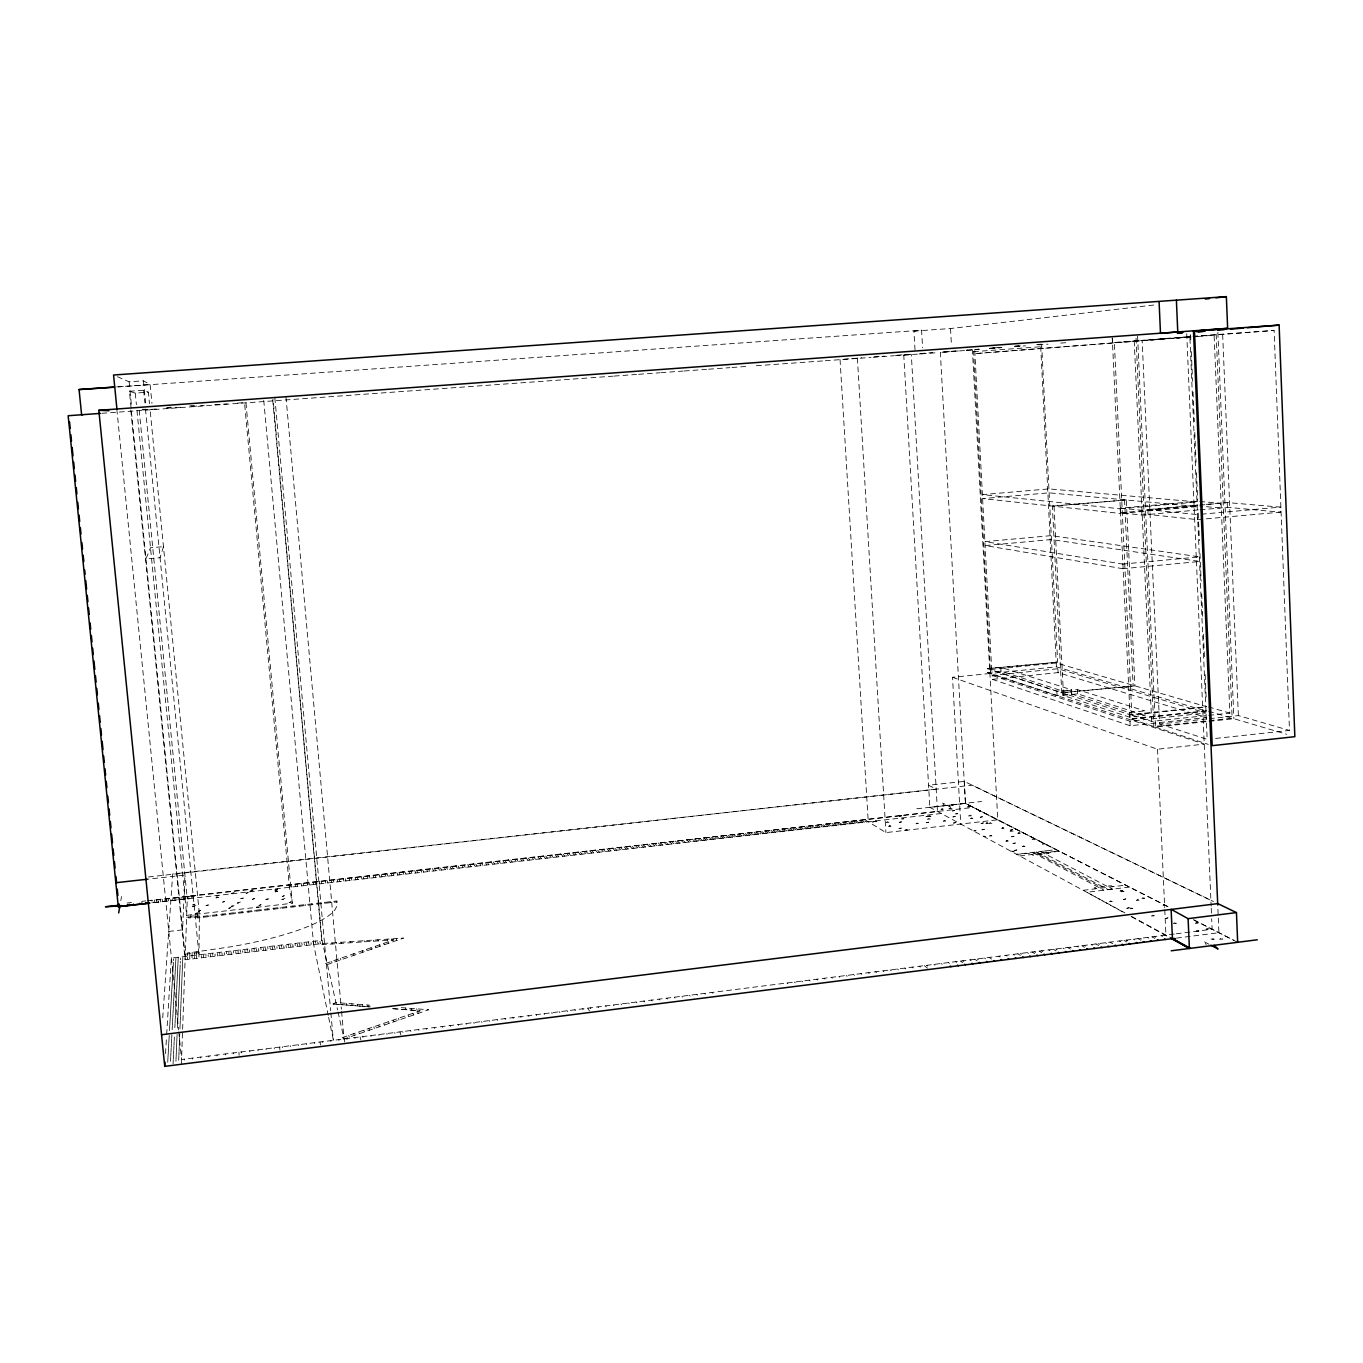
<?xml version="1.0" encoding="UTF-8"?>
<svg xmlns="http://www.w3.org/2000/svg" width="1363" height="1363" viewBox="0 0 1363 1363"><rect width="100%" height="100%" fill="white"/><g stroke="black" fill="none" stroke-linecap="round" stroke-linejoin="round"><path stroke-width="0.75" stroke-dasharray="5 3.75" d="M203.615 957.576L203.632 955.071M203.683 917.214L203.683 916.26M200.736 1058.046L200.736 1057.058M201.315 957.269L201.332 955.616M198.947 956.996L199.373 913.909L150.066 409.462M196.63 958.41L196.664 955.889M196.664 955.344L196.715 951.766L231.165 946.74A142.638 31.485 -6.9 0 0 335.23 909.36L336.882 906.174L336.882 900.977L188.707 917.981L188.741 917.026M197.243 915.817L197.209 917.946L337.121 901.88M197.243 915.323L197.26 914.147M192.439 1059.102L192.456 1058.114M194.33 958.104L194.364 956.434M194.398 954.782L194.432 953.112M195.096 917.248L195.113 916.294M192.047 957.814L192.098 955.054M192.115 954.475L192.166 952.294M192.967 917.486L193.018 915.101M189.713 959.228L189.781 956.707M189.798 956.145L189.866 953.384M190.837 917.725L190.871 916.549M190.888 916.055L190.905 914.88M184.244 1060.141L184.278 1059.136M187.413 958.922L187.481 957.252M187.532 955.599L187.617 952.839L196.715 951.766M181.381 1064.247L187.361 896.207M178.689 1060.244L178.843 1056.342M178.877 1055.575L179.03 1051.708M179.064 1050.941L179.217 1047.125M179.252 1046.375L179.405 1042.61M179.422 1041.877L179.575 1038.163M179.609 1037.43L179.746 1033.784M179.95 1028.758L180.086 1025.232M180.12 1024.533L180.257 1021.023M180.291 1020.325L180.427 1016.883M180.461 1016.202L180.597 1012.777M180.615 1012.113L180.751 1008.756M180.785 1008.092L180.904 1004.77M180.938 1004.122L181.075 1000.834M181.092 1000.203L181.228 996.983M181.245 996.336L181.381 993.167M181.398 992.537L181.518 989.385M181.552 988.771L181.671 985.67M181.705 985.057L181.824 981.99M181.841 981.377L181.96 978.344M181.995 977.748L182.114 974.766M182.131 974.17L182.25 971.223M182.267 970.643L182.386 967.747M182.421 967.151L182.523 964.305M182.557 963.726L182.659 960.898M182.693 960.336L182.795 957.525M185.129 899.103L185.181 897.996M185.198 897.535L185.232 896.445M175.929 1061.181L175.98 1060.005M176.014 1059.409L176.117 1057.075M176.134 1056.478L176.185 1055.32M176.219 1054.723L176.321 1052.423M176.338 1051.827L176.389 1050.686M176.423 1050.14L176.526 1047.84M176.543 1047.261L176.594 1046.137M176.628 1045.591L176.713 1043.325M176.747 1042.78L176.798 1041.639M176.815 1041.093L176.917 1038.862M176.934 1038.333L176.986 1037.226M177.02 1036.681L177.105 1034.466M177.394 1028.009L177.497 1025.896M177.514 1025.351L177.565 1024.312M177.582 1023.766L177.684 1021.688M177.701 1021.16L177.752 1020.12M177.769 1019.592L177.854 1017.531M177.889 1017.002L177.923 1015.98M177.957 1015.486L178.042 1013.425M178.059 1012.948L178.11 1011.908M178.127 1011.414L178.212 1009.387M178.246 1008.91L178.28 1007.887M178.314 1007.41L178.4 1005.4M178.417 1004.923L178.468 1003.935M178.485 1003.441L178.57 1001.464M178.587 1000.987L178.638 1000.033M178.655 999.539L178.74 997.614M178.757 997.12L178.809 996.166M178.826 995.672L178.911 993.78M178.928 993.286L178.979 992.349M178.996 991.872L179.081 989.998M179.098 989.521L179.132 988.584M179.166 988.107L179.235 986.267M179.269 985.79L179.303 984.87M179.32 984.427L179.405 982.57M179.422 982.127L179.473 981.207M179.49 980.764L179.558 978.941M179.592 978.498L179.626 977.578M179.643 977.152L179.729 975.346M179.746 974.92L179.78 974.034M179.797 973.574L179.882 971.819M179.899 971.376L179.933 970.507M179.95 970.047L180.035 968.326M180.052 967.883L180.086 967.014M180.103 966.571L180.189 964.868M180.257 963.13L180.342 961.443M180.41 959.739L180.495 958.07M183.085 899.324L183.119 898.438M173.084 1063.719L173.271 1059.75M173.322 1058.966L173.51 1055.064M173.544 1054.298L173.731 1050.481M173.765 1049.68L173.953 1045.915M173.987 1045.165L174.157 1041.434M174.208 1040.685L174.379 1037.004M174.839 1027.634L175.009 1024.09M175.043 1023.392L175.214 1019.899M175.248 1019.217L175.401 1015.793M175.435 1015.094L175.606 1011.721M175.64 1011.056L175.793 1007.7M175.827 1007.053L175.997 1003.747M176.014 1003.1L176.185 999.829M176.202 999.181L176.372 995.978M176.389 995.331L176.543 992.162M176.577 991.531L176.73 988.396M176.764 987.783L176.917 984.716M176.934 984.086L177.088 981.053M177.122 980.44L177.258 977.424M177.292 976.845L177.429 973.864M177.463 973.267L177.599 970.337M177.633 969.757L177.769 966.844M177.803 966.282L177.94 963.42M177.974 962.84L178.11 960.012M178.127 959.467L178.246 957.235M181.023 899.563L181.143 897.348M170.477 1061.283L170.699 1057.364M170.733 1056.598L170.937 1052.713M170.971 1051.946L171.176 1048.13M171.21 1047.38L171.414 1043.615M171.448 1042.865L171.653 1039.151M171.687 1038.419L171.874 1034.756M172.147 1029.712L172.334 1026.186M172.368 1025.487L172.556 1021.977M172.59 1021.279L172.777 1017.82M172.811 1017.139L172.982 1013.714M173.016 1013.05L173.203 1009.676M173.237 1009.012L173.408 1005.69M173.442 1005.025L173.612 1001.754M173.646 1001.106L173.817 997.886M173.851 997.222L174.021 994.053M174.055 993.423L174.225 990.271M174.26 989.64L174.413 986.539M174.447 985.926L174.617 982.842M174.634 982.246L174.805 979.213M174.839 978.617L174.992 975.618M175.026 975.022L175.18 972.075M175.214 971.478L175.367 968.582M175.384 967.986L175.537 965.123M175.571 964.561L175.725 961.716M175.759 961.154L175.895 958.342M178.979 899.784L179.03 898.694M179.064 898.234L179.115 897.144M167.717 1062.22L167.785 1061.044M167.819 1060.448L167.939 1058.097M167.973 1057.501L168.041 1056.342M168.075 1055.746L168.211 1053.446M168.245 1052.849L168.313 1051.708M168.348 1051.146L168.467 1048.846M168.501 1048.266L168.569 1047.142M168.603 1046.597L168.722 1044.314M168.756 1043.768L168.825 1042.627M168.859 1042.099L168.978 1039.85M169.012 1039.322L169.08 1038.214M169.114 1037.652L169.233 1035.454M169.506 1030.581L169.574 1029.525M169.608 1028.98L169.728 1026.85M169.745 1026.322L169.813 1025.266M169.847 1024.72L169.966 1022.642M169.983 1022.097L170.051 1021.057M170.085 1020.529L170.205 1018.468M170.222 1017.94L170.29 1016.917M170.307 1016.423L170.426 1014.362M170.46 1013.868L170.511 1012.828M170.545 1012.351L170.665 1010.307M170.682 1009.83L170.75 1008.807M170.767 1008.313L170.886 1006.32M170.92 1005.843L170.971 1004.855M171.005 1004.344L171.108 1002.367M171.142 1001.907L171.193 1000.936M171.227 1000.425L171.329 998.5M171.363 998.023L171.414 997.052M171.448 996.574L171.551 994.666M171.585 994.172L171.636 993.235M171.653 992.758L171.772 990.867M171.789 990.39L171.84 989.47M171.874 988.993L171.977 987.136M172.011 986.659L172.062 985.739M172.079 985.296L172.181 983.439M172.215 982.996L172.266 982.059M172.283 981.633L172.402 979.793M172.42 979.35L172.471 978.43M172.505 978.004L172.607 976.198M172.624 975.772L172.675 974.886M172.692 974.426L172.794 972.671M172.828 972.211L172.88 971.342M172.897 970.899L172.999 969.161M173.016 968.718L173.067 967.849M173.101 967.406L173.203 965.685M173.22 965.26L173.271 964.408M173.288 963.965L173.391 962.261M173.493 960.557L173.578 958.888M176.917 900.023L176.969 899.137M165.519 1053.616L166.559 1036.63M166.678 1034.5L171.346 958.053L321.992 940.283L337.564 1009.898M174.873 900.262L175.009 898.03M172.743 900.5L172.811 899.393M172.845 898.933L172.914 897.842M162.742 1017.803L172.692 873.956L972.228 785.19L1211.946 900.858M168.62 900.96L168.791 898.745M166.576 901.199L166.661 900.091M166.695 899.631L166.78 898.524M164.514 901.437L164.582 900.551M162.453 901.659L162.657 899.427M160.391 901.897L160.493 900.79M160.544 900.33L160.647 899.222M158.261 902.136L158.347 901.25M156.2 902.374L156.421 900.142M154.138 902.596L154.258 901.488M154.309 901.028L154.411 899.921M152.077 902.834L152.179 901.948M120.813 900.602L121.511 896.547M1164.019 904.691L1163.048 905.526L1165.229 905.305M258.8 907.094L256.448 907.196L257.522 907.247M1109.141 889.545L1112.089 889.187M1090.298 894.162L1091.303 894.707M1011.005 851.245L1014.157 851.262L1011.448 851.483M369.117 1006.831L333.066 1003.986L335.928 1002.555L369.68 1005.178M392.459 1008.671L420.025 1010.852L340.733 1038.129L344.055 1038.947L428.732 1009.762L401.318 1007.632M136.964 410.416L186.68 915.357L292.312 903.26L245.919 402.494L244.539 402.903L289.433 887.296M1211.077 939.073L1214.143 939.175L1211.298 938.903M1044.501 851.006L1046.682 850.751M1044.382 843.595L1042.422 844.055L1044.791 843.816M980.491 810.968L979.367 811.224L981.019 811.258M983.302 836.252L985.381 836.371L983.473 836.337M1176.473 938.102L1218.931 932.718L1217.841 907.213M1174.327 934.03L181.552 1059.494L178.809 1031.944M1176.218 933.791L1212.133 929.242L1211.673 918.73M1129.518 887.074L1086.805 892.271L1124.117 912.699M1083.176 890.312L1125.736 885.132M915.033 350.07L913.943 331.124L921.592 330.221L922.598 347.786M185.3 954.202L198.981 952.584M1019.694 855.947L1059.409 851.279L1016.628 854.294L1056.206 849.626L965.481 803.437L929.839 807.322L903.771 355.13L911.319 354.482L937.471 811.445L150.952 900.739M913.943 331.124L950.522 328.517L1154.768 304.92M168.705 931.457L182.591 929.856L184.925 875.046L147.238 879.237M864.824 819.657L885.916 832.589L997.784 819.81L972.398 349.746L966.128 350.206M186.612 917.265L199.356 915.8M148.482 876.971L936.194 789.126L928.561 785.224L964.254 781.408L1213.445 901.505M916.771 808.787L981.616 801.495M1167.938 906.685L965.447 803.301L929.839 807.322L1124.884 912.869M127.066 903.022L131.444 902.527M141.616 901.369L145.773 900.909M147.238 900.739L973.455 807.39M941.254 813.507L151.719 902.885L189.713 898.626L187.259 898.847L139.247 410.553M992.366 679.37L1130.166 725.763L1206.357 717.517L1058.08 672.606L992.366 679.37L992.162 675.486L1057.875 668.739L1206.17 712.985L1129.961 721.214L992.162 675.486M952.516 677.292L1157.528 749.241L1204.228 744.113L989.879 673.492L952.516 677.292L960.745 824.036M987.494 672.555L1057.075 695.488L1071.642 693.971L1071.437 689.746L1000.749 667.291L987.289 668.654L987.494 672.555L1000.953 671.175L1129.211 712.542L1144.852 710.873L1145.056 715.439L1129.433 717.108L1063.038 695.369L1062.816 691.143L1077.417 689.61L1144.852 710.873M1206.715 710.702L1130.183 718.778L1153.831 726.53L1232.135 718.199L1216.103 332.487M1137.577 335.962L1155.466 727.058L1207.056 721.572M1209.117 721.351L1233.89 718.71L1286.723 734.282M1215.609 738.439L1289.483 730.449L1274.098 330.459L1194.073 336.218M1190.972 336.848L1114.355 342.522L1131.835 714.996L1206.459 707.141M1131.835 714.996L1151.667 721.402L1206.613 715.592M1208.725 715.371L1229.852 713.122L1214.109 335.179L1194.635 336.712M1159.589 723.974L1207.175 739.342L1189.865 336.525L1142.143 340.307L1159.589 723.974L1207.277 718.897M1209.339 718.676L1238.371 715.592L1289.483 730.449M987.289 668.654L1056.87 691.262L1071.437 689.746M1061.743 692.745L1134.902 685.862L1126.332 499.965L1052.372 506.099L1061.743 692.745L1134.902 685.862M1063.038 695.369L1077.622 693.852L1145.056 715.439M974.971 351.535L973.574 351.671L990.254 668.398L1057.654 662.179L1041.673 344.703L1037.482 345.009M990.254 668.398L1057.654 662.179M990.322 669.557L1056.223 662.963L1206.545 706.698L1129.995 714.74L990.322 669.557L990.543 673.441L1056.41 666.831L1206.749 711.213L1130.217 719.306L1112.276 338.109M1122.686 564.078L1199.593 556.871L1051.214 535.625L984.989 541.622L1122.686 564.078L1122.908 568.712L1199.781 561.471L1051.418 539.544L985.193 545.558L1122.908 568.712M1197.975 505.145L1147.85 509.592L1148.072 514.396L1197.396 519.627L1280.487 512.147L1280.3 507.121L1227.211 502.555L1200.053 504.957M1198.179 509.932L1141.938 515.061L1120.642 512.761L1120.42 508.109L1197.668 501.277M1120.13 508.791L1197.276 501.959L1048.88 488.891L982.467 494.616L1120.13 508.791L1120.352 513.459L1197.481 506.593L1049.084 492.827L982.689 498.585L1120.352 513.459M1120.42 508.109L1141.734 510.29L1197.787 505.315M1199.866 505.128L1220.618 503.288L1220.822 508.024L1199.951 506.099M1120.642 512.761L1197.873 505.912M1200.053 509.881L1227.399 507.326L1280.487 512.147M1201.348 514.209L1280.3 507.121M843.901 359.27L861.586 357.805M1052.372 506.099L1126.332 499.965M919.105 353.954L922.921 353.63M958.359 350.938L940.334 352.472L965.447 803.301M966.384 350.257L978.753 349.218L974.698 349.61L991.651 668.824M997.852 347.599L989.368 348.315L997.972 347.633M1014.822 346.151L1019.064 345.793L1014.907 346.202M974.698 349.61L978.941 349.252M964.527 350.547L939.618 352.506M966.64 350.376L979.384 349.303M989.981 348.4L1001.294 347.548M1015.452 346.253L1020.393 345.946M1036.664 344.464L1041.605 344.158M1037.959 344.856L1048.028 344.175M1060.755 343.101L1069.239 342.403M1190.325 336.985L974.92 353.63L1190.325 336.985L1190.12 332.282M1193 336.644L1274.098 330.459M989.351 348.536L1001.907 347.616M1014.464 346.696L1025.555 345.827M185.215 956.417L129.417 391.266L135.261 393.106L148.38 392.169L149.504 403.687M142.127 409.258L152.571 409.582M166.695 407.469L170.92 407.162M190.019 405.782L194.245 405.475M142.587 410.007L158.415 408.849M166.746 408.253L181.33 407.179M191.74 406.43L204.246 405.527M214.673 404.76L227.178 403.857M237.588 403.09L245.919 402.494M874.126 356.885L884.587 356.135M897.127 355.215L909.666 354.312M920.127 353.545L932.667 352.642M943.128 351.875L955.667 350.955M101.867 413.313L588.782 377.926M590.912 377.772L613.163 376.154M614.253 376.069L636.504 374.45M638.634 374.297L659.845 372.763M660.936 372.678L683.187 371.06M684.277 370.992L706.528 369.356M708.641 369.203L729.852 367.669M731.965 367.465L748.951 366.272M756.414 365.744L823.218 360.888M825.331 360.735L870.991 357.413M873.121 357.259L894.332 355.709M895.338 355.641L912.324 354.397M903.771 355.13L938.306 352.608M973.574 351.671L1042.218 346.645L1040.719 346.781L1056.155 661.754M1114.355 342.522L1190.581 337.019M117.439 376.716L129.127 381.827L143.456 380.822L150.117 384.519L151.957 403.329M116.673 386.888L150.117 384.519M118.377 386.922L921.592 330.221M129.417 391.266L143.643 390.261L148.38 392.169M333.066 1003.986L370.412 1006.899M393.226 1008.671L420.196 1010.767M1199.764 501.465L1220.618 503.288M1147.85 509.592L1197.191 514.567L1197.396 519.627M1208.538 706.937L1229.852 713.122M1208.674 711.282L1232.135 718.199M1155.466 727.058L1208.282 744.385M1193.324 919.65L1237.672 942.293M1167.733 906.616L965.481 803.437L964.254 781.408M1194.192 920.11L1233.89 940.368M1047.517 852.676L1049.101 853.494L1033.205 855.368L1031.638 854.533M1112.992 886.683L1111.152 885.729L1094.165 887.79L1095.988 888.744M1040.412 851.483L1112.498 889.136M1036.476 851.943L1108.238 889.664M1039.066 854.686L1100.759 886.989M1208.998 944.252L1203.58 941.39L1206.204 944.559M1032.473 852.42L1103.911 890.192M1131.205 916.294L1172.436 938.613M1161.31 935.665L1162.656 936.415M1131.58 916.788L1168.875 937.216M1154.291 936.551L1155.637 937.301M1151.974 936.841L1154.836 938.425M1147.356 937.437L1148.685 938.17M1140.32 938.323L1141.649 939.073M1138.003 938.613L1140.814 940.197M1133.352 939.209L1134.68 939.942M1126.4 940.078L1127.712 940.828M1123.981 940.385L1126.758 941.969M1119.33 940.981L1120.625 941.731M1110.027 942.157L1112.77 943.741M1105.274 942.753L1106.552 943.503M1098.271 943.639L1099.549 944.389M1095.937 943.929L1098.646 945.53M1091.167 944.525L1092.445 945.292M1084.147 945.411L1085.408 946.178M1081.813 945.718L1084.471 947.336M1077.043 946.314L1078.286 947.081M865.284 821.276L866.425 821.974M1070.006 947.2L1071.25 947.966M861.74 820.424L864.602 822.179M1067.655 947.506L1070.279 949.125M859.371 820.27L860.769 821.139M861.348 821.514L862.762 822.383M859.814 821.889L860.939 822.588M1062.953 948.103L1064.196 948.852M856.22 821.037L859.048 822.809M853.834 820.901L855.231 821.77M855.811 822.145L857.208 823.013M854.26 822.519L855.385 823.218M1055.814 949.006L1057.041 949.772M850.751 821.668L853.545 823.422M1053.463 949.295L1056.052 950.931M848.365 821.514L849.745 822.4M850.325 822.758L851.722 823.627M848.774 823.133L849.882 823.848M1048.76 949.892L1049.97 950.658M845.264 822.281L848.059 824.053M842.828 822.145L844.208 823.013M844.77 823.388L846.15 824.257M843.22 823.763L844.31 824.479M1041.605 950.795L1042.797 951.561M839.727 822.911L842.487 824.683M1039.236 951.101L1041.775 952.737M837.359 822.758L838.705 823.644M839.284 824.002L840.647 824.888M837.717 824.394L838.807 825.092M1034.517 951.698L1035.71 952.464M834.241 823.525L836.984 825.297M1032.149 951.987L1034.687 953.623M831.873 823.388L833.219 824.257M833.781 824.632L835.144 825.518M832.146 825.024L833.236 825.722M1027.344 952.601L1028.52 953.367M828.687 824.155L831.396 825.944M826.319 824.019L827.648 824.888M828.21 825.262L829.556 826.148M826.642 825.637L827.716 826.353M1020.24 953.504L1021.415 954.27M823.184 824.785L825.876 826.557M1017.871 953.793L1020.359 955.446M820.833 824.632L822.145 825.518M822.707 825.876L824.036 826.762M821.139 826.268L822.196 826.983M1013.135 954.39L1014.293 955.173M817.613 825.399L820.287 827.188M815.261 825.262L816.573 826.148M817.119 826.506L818.447 827.409M815.551 826.898L816.607 827.614M1005.928 955.31L1007.087 956.076M812.109 826.029L814.75 827.818M809.758 825.876L811.053 826.762M811.598 827.137L812.91 828.023M810.014 827.528L811.07 828.244M998.806 956.213L999.948 956.979M806.538 826.659L809.145 828.448M804.17 826.506L805.465 827.392M806.01 827.767L807.305 828.67M804.426 828.159L805.465 828.874M801.018 827.29L803.608 829.079M989.197 957.422L991.6 959.075M798.667 827.137L799.945 828.023M800.473 828.397L801.768 829.283M798.888 828.789L799.928 829.505M984.444 958.019L985.568 958.802M795.498 827.903L798.071 829.709M793.079 827.767L794.339 828.653M794.868 829.028L796.145 829.931M793.283 829.42L794.305 830.135M977.203 958.939L978.31 959.722M789.893 828.534L792.448 830.34M974.818 959.245L977.169 960.915M787.558 828.397L788.802 829.283M789.33 829.658L790.608 830.561M787.746 830.05L788.751 830.766M970.03 959.842L971.138 960.625M784.372 829.164L786.894 830.97M782.021 829.011L783.265 829.914M783.793 830.288L785.037 831.174M782.123 830.68L783.112 831.396M962.772 960.762L963.862 961.545M778.767 829.794L781.272 831.617M960.387 961.068L962.704 962.738M776.416 829.641L777.66 830.544M778.171 830.919L779.415 831.822M776.569 831.311L777.557 832.026M955.599 961.665L956.69 962.448M773.213 830.425L775.7 832.248M770.879 830.271L772.105 831.174M772.617 831.549L773.843 832.452M770.998 831.941L771.986 832.657M948.409 962.568L949.483 963.368M767.59 831.055L770.061 832.878M765.256 830.902L766.483 831.805M766.977 832.18L768.204 833.083M765.376 832.572L766.347 833.304M941.117 963.488L942.191 964.288M762.053 831.686L764.49 833.509M759.719 831.532L760.912 832.435M761.423 832.81L762.616 833.713M759.804 833.202L760.758 833.935M933.911 964.408L934.967 965.208M756.414 832.316L758.833 834.156M754.08 832.18L755.272 833.083M755.766 833.457L756.976 834.36M754.148 833.849L755.102 834.565M926.601 965.328L927.658 966.128M750.86 832.946L753.245 834.786M924.199 965.634L927.522 968.173M748.526 832.793L749.701 833.713M750.195 834.088L751.388 834.991M748.577 834.48L749.514 835.212M919.378 966.248L920.417 967.049M745.288 833.577L747.657 835.417M742.886 833.44L744.062 834.343M744.539 834.718L745.714 835.638M742.92 835.11L743.84 835.843M912.051 967.168L913.091 967.969M739.632 834.224L741.983 836.064M737.315 834.071L738.473 834.974M738.95 835.349L740.109 836.269M737.315 835.74L738.252 836.473M904.811 968.088L905.833 968.889M734.061 834.855L736.378 836.695M731.744 834.701L732.885 835.604M733.362 835.979L734.504 836.899M731.658 836.388L732.561 837.121M897.467 969.008L898.473 969.809M728.404 835.485L730.704 837.342M726.087 835.332L727.212 836.252M727.689 836.626L728.83 837.546M726.053 837.018L726.956 837.751M890.209 969.928L891.215 970.729M722.816 836.115L725.082 837.972M720.499 835.962L721.623 836.882M722.083 837.257L723.208 838.177M720.448 837.666L721.334 838.398M882.934 970.848L883.923 971.649M717.142 836.763L719.391 838.62M714.842 836.609L715.95 837.529M716.41 837.904L717.517 838.824M714.757 838.296L715.643 839.046M875.574 971.785L876.545 972.586M711.537 837.393L713.769 839.25M709.237 837.24L710.327 838.16M710.787 838.535L711.895 839.472M709.135 838.944L710.021 839.676M868.282 972.705L869.236 973.506M705.864 838.041L708.061 839.898M703.564 837.887L704.637 838.807M705.097 839.182L706.187 840.102M703.444 839.574L704.313 840.324M860.888 973.642L861.842 974.443M700.258 838.671L702.422 840.528M697.958 838.518L699.015 839.438M699.475 839.812L700.548 840.75M697.805 840.221L698.674 840.954M853.579 974.562L854.533 975.38M694.636 839.301L696.783 841.175M692.268 839.165L693.324 840.085M693.767 840.46L694.84 841.397M846.167 975.499L847.105 976.317M688.945 839.949L691.075 841.823M686.645 839.795L687.685 840.715M688.128 841.107L689.184 842.027M838.841 976.419L839.761 977.237M683.306 840.579L685.419 842.453M681.023 840.426L682.062 841.363M682.488 841.738L683.527 842.675M831.413 977.356L832.333 978.174M677.598 841.227L679.694 843.118M675.315 841.073L676.338 841.993M676.764 842.385L677.803 843.322M824.07 978.293L824.973 979.111M671.959 841.874L674.021 843.748M669.676 841.704L670.698 842.641M671.107 843.033L672.129 843.97M816.71 979.213L817.613 980.048M666.251 842.521L668.279 844.396M663.968 842.351L664.957 843.288M665.383 843.68L666.388 844.617M809.247 980.167L810.133 980.985M660.595 843.152L662.605 845.043M658.312 842.998L659.3 843.936M659.709 844.31L660.714 845.264M801.887 981.087L802.756 981.922M654.939 843.799L656.932 845.69M652.587 843.646L653.576 844.583M653.967 844.975L654.956 845.912M794.408 982.042L795.259 982.859M649.197 844.447L651.173 846.338M646.931 844.276L647.902 845.213M648.294 845.605L649.265 846.559M787.013 982.979L787.865 983.796M643.54 845.077L645.483 846.985M641.189 844.924L642.143 845.861M642.552 846.253L643.506 847.207M637.799 845.724L639.707 847.633M635.516 845.571L636.47 846.508M636.862 846.9L637.799 847.854M632.108 846.372L633.999 848.28M629.842 846.202L630.779 847.156M631.171 847.547L632.108 848.502M626.35 847.019L628.224 848.928M624.101 846.866L625.021 847.803M625.396 848.195L626.316 849.149M620.676 847.667L622.516 849.575M618.41 847.496L619.313 848.45M619.688 848.842L620.608 849.796M614.9 848.314L616.723 850.239M612.651 848.161L613.537 849.098M613.912 849.507L614.815 850.461M609.193 848.962L610.999 850.887M606.944 848.791L607.83 849.745M608.188 850.137L609.091 851.108M603.485 849.609L605.257 851.534M601.168 849.456L602.037 850.41M602.395 850.802L603.281 851.756M597.71 850.256L599.447 852.199M595.461 850.103L596.312 851.057M596.67 851.449L597.539 852.403M591.985 850.904L593.706 852.846M589.668 850.751L590.52 851.705M590.878 852.096L591.729 853.068M712.082 992.434L712.832 993.286M586.192 851.568L587.896 853.494M583.96 851.398L584.778 852.352M585.136 852.761L585.971 853.715M704.586 993.388L705.318 994.24M580.468 852.216L582.137 854.158M578.236 852.045L579.054 852.999M579.394 853.408L580.212 854.362M696.97 994.343L697.703 995.211M574.658 852.863L576.31 854.805M572.426 852.693L573.227 853.664M573.567 854.056L574.385 855.027M689.457 995.297L690.172 996.149M568.916 853.511L570.535 855.47M566.684 853.34L567.485 854.311M567.809 854.72L568.61 855.691M681.926 996.251L682.642 997.103M563.106 854.175L564.691 856.134M560.875 854.005L561.658 854.976M561.982 855.368L562.766 856.339M674.293 997.222L674.992 998.074M557.348 854.822L558.915 856.782M555.116 854.652L555.9 855.623M556.223 856.032L556.99 857.003M666.746 998.176L667.427 999.028M551.589 855.47L553.139 857.429M549.289 855.317L550.056 856.288M550.362 856.68L551.129 857.668M659.096 999.13L659.76 999.999M545.762 856.134L547.279 858.094M543.53 855.964L544.28 856.935M544.587 857.344L545.353 858.315M949.006 805.158L950.573 807.203L942.736 803.08L944.099 805.72M651.531 1000.084L652.196 1000.953M539.987 856.782L541.486 858.758M537.772 856.611L538.504 857.583M538.811 857.991L539.544 858.98M643.847 1001.055L644.512 1001.924M534.143 857.446L535.608 859.423M531.928 857.276L532.643 858.247M532.95 858.656L533.683 859.644M636.265 1002.026L636.913 1002.895M528.367 858.094L529.798 860.07M526.152 857.923L526.868 858.911M527.157 859.303L527.873 860.292M628.564 1002.998L629.195 1003.867M522.506 858.758L523.92 860.735M520.291 858.588L520.99 859.576M521.279 859.968L521.978 860.956M620.966 1003.952L621.579 1004.838M516.713 859.423L518.11 861.399M514.498 859.235L515.197 860.223M515.47 860.632L516.168 861.62M613.35 1004.923L613.963 1005.792M510.835 860.087L512.215 862.063M508.638 859.9L509.302 860.888M509.592 861.297L510.273 862.285M605.632 1005.894L606.228 1006.78M505.043 860.735L506.389 862.728M502.845 860.564L503.492 861.552M503.765 861.961L504.429 862.949M597.982 1006.865L598.578 1007.734M499.233 861.399L500.545 863.392M496.967 861.229L497.614 862.217M497.87 862.626L498.534 863.614M590.247 1007.836L590.826 1008.722M493.338 862.063L494.633 864.057M587.692 1008.16L589.515 1010.988M491.157 861.876L491.787 862.864M492.043 863.29L492.69 864.278M582.58 1008.807L583.143 1009.693M487.528 862.711L488.789 864.721M485.33 862.54L485.961 863.529M486.216 863.938L486.847 864.943M574.828 1009.779L575.373 1010.682M481.616 863.375L482.86 865.386M479.435 863.205L480.049 864.193M480.304 864.619L480.918 865.607M567.144 1010.75L567.69 1011.653M475.789 864.04L476.999 866.05M473.608 863.869L474.205 864.858M474.46 865.266L475.057 866.272M559.358 1011.738L559.886 1012.641M469.877 864.704L471.07 866.732M467.696 864.534L468.276 865.522M468.531 865.948L469.111 866.953M551.657 1012.709L552.185 1013.612M464.033 865.369L465.209 867.396M461.853 865.198L462.432 866.187M462.67 866.612L463.25 867.618M543.956 1013.68L544.467 1014.583M458.121 866.033L459.246 868.061M455.941 865.863L456.503 866.868M456.724 867.277L457.286 868.282M536.136 1014.668L536.63 1015.571M452.26 866.698L453.368 868.725M450.097 866.527L450.642 867.515M450.863 867.941L451.409 868.947M528.418 1015.656L528.895 1016.559M446.4 867.362L447.49 869.39M444.151 867.192L444.696 868.197M444.917 868.623L445.445 869.628M520.581 1016.645L521.041 1017.548M440.453 868.027L441.527 870.071M438.29 867.856L438.818 868.861M439.022 869.287L439.55 870.293M512.829 1017.616L513.289 1018.519M434.593 868.691L435.615 870.736M432.429 868.521L432.94 869.526M433.144 869.952L433.655 870.957M504.974 1018.621L505.417 1019.524M428.629 869.373L429.635 871.417M426.483 869.185L426.977 870.207M427.181 870.616L427.675 871.639M497.205 1019.592L497.648 1020.512M422.751 870.037L423.74 872.081M420.588 869.85L421.082 870.872M421.269 871.281L421.763 872.303M489.317 1020.597L489.743 1021.5M416.788 870.701L417.742 872.763M414.642 870.531L415.102 871.536M415.306 871.962L415.766 872.984M481.531 1021.569L481.957 1022.489M410.893 871.383L411.813 873.427M408.747 871.196L409.19 872.201M409.394 872.627L409.854 873.649M473.728 1022.557L474.137 1023.477M404.913 872.047L405.816 874.109M402.767 871.86L403.209 872.882M403.397 873.308L403.84 874.33M465.822 1023.562L466.214 1024.482M399.001 872.712L399.887 874.79M396.872 872.541L397.297 873.547M397.468 873.973L397.911 875.012M458.002 1024.55L458.394 1025.47M393.089 873.393L393.941 875.455M390.874 873.206L391.3 874.228M391.471 874.654L391.897 875.693M450.08 1025.555L450.437 1026.475M387.109 874.058L387.927 876.136M384.962 873.87L385.371 874.91M385.542 875.336L385.933 876.358M442.225 1026.543L442.6 1027.463M381.18 874.739L381.981 876.818M379.05 874.552L379.442 875.574M379.596 876L379.987 877.039M434.286 1027.549L434.627 1028.469M375.166 875.421L375.949 877.499M373.036 875.233L373.411 876.256M373.581 876.682L373.956 877.721M396.224 938.562L396.889 940.385M426.415 1028.537L426.755 1029.474M369.237 876.085L369.986 878.164M391.658 938.868L392.05 939.959M416.635 1008.79L417.282 1010.613M417.64 1011.653L418.271 1013.373M367.107 875.898L367.465 876.92M367.618 877.363L367.993 878.402M387.092 939.175L387.467 940.266M388.029 941.884L388.523 943.315M411.183 1008.381L411.813 1010.187M412.887 1013.288L413.483 1015.009M418.543 1029.542L418.867 1030.462M363.222 876.767L363.938 878.862M361.093 876.579L361.451 877.602M361.587 878.045L361.945 879.084M383.889 943.809L384.23 944.78M405.646 1007.973L405.97 1008.893M408.014 1014.958L408.61 1016.679M410.57 1030.547L410.876 1031.484M357.259 877.431L357.958 879.527M377.858 939.806L378.215 940.896M379.527 944.832L380.004 946.28M355.147 877.244L355.487 878.283M355.624 878.709L355.964 879.748M373.343 940.266L373.649 941.203M375.438 946.791L375.745 947.745M398.405 1018.263L398.967 1020.035M402.664 1031.535L402.971 1032.473M351.228 878.113L351.893 880.208M399.938 1031.893L400.875 1034.875M349.115 877.925L349.439 878.965M349.575 879.391L349.899 880.447M370.975 947.898L371.383 949.244M393.566 1020.257L394.026 1021.739M394.674 1032.558L394.946 1033.495M345.282 878.794L345.912 880.89M364.057 940.709L364.398 941.816M366.664 949.278L367.09 950.658M388.625 1021.637L389.154 1023.392M343.169 878.607L343.476 879.646M343.612 880.072L343.919 881.128M362.371 950.778L362.797 952.243M383.957 1024.073L384.264 1025.095M386.751 1033.546L387.024 1034.5M339.302 879.459L339.915 881.571M337.121 879.288L337.428 880.328M337.547 880.754L337.854 881.81M378.863 1025.453L379.255 1026.816M378.727 1034.568L378.982 1035.505M333.254 880.157L333.85 882.253M350.274 941.646L350.581 942.753M353.647 953.793L354.039 955.259M367.84 1005.144L368.3 1006.763M373.82 1026.731L374.314 1028.537M331.158 879.953L331.448 881.009M331.567 881.435L331.839 882.491M362.49 1004.599L362.95 1006.337M368.879 1028.435L369.373 1030.258M370.787 1035.573L371.043 1036.51M327.29 880.822L327.836 882.934M325.178 880.634L325.45 881.674M325.57 882.117L325.842 883.173M330.63 901.693L330.868 902.596M341.142 942.259L341.432 943.349M357.191 1004.173L357.634 1005.894M363.921 1030.155L364.347 1031.825M362.745 1036.596L362.984 1037.533M321.225 881.503L321.753 883.633M336.491 942.566L336.763 943.673M340.443 958.376L340.818 959.859M351.807 1003.781L352.233 1005.502M358.98 1032.49L359.287 1033.699M360.088 1036.919L360.854 1039.935M319.129 881.316L319.385 882.372M319.487 882.798L319.743 883.854M324.309 902.408L324.53 903.328M331.925 942.872L332.197 943.98M336.031 959.893L336.405 961.409M346.526 1003.372L346.935 1005.059M353.818 1033.614L354.244 1035.369M354.789 1037.601L355.01 1038.538M315.228 882.185L315.739 884.314M313.132 881.997L313.388 883.037M313.49 883.48L313.729 884.536M318.056 903.124L318.261 904.044M331.618 961.443L331.959 962.942M348.792 1035.352L349.218 1037.141M346.815 1038.606L347.037 1039.543M309.162 882.866L309.64 884.996M338.024 1011.976L344.737 1041.979M307.067 882.679L307.305 883.735M307.391 884.178L307.629 885.234M311.718 903.856L311.906 904.776M319.93 941.339L320.458 943.775M317.732 941.884L318.09 943.486M338.74 1039.628L338.944 1040.565M303.165 883.548L303.608 885.677M315.262 941.083L315.722 943.213M301.07 883.36L301.291 884.417M301.376 884.843L301.598 885.916M305.448 904.572L305.636 905.492M313.183 942.14L328.21 1015.333M328.636 1017.411L333.492 1040.668M310.985 942.668L311.309 944.286M330.749 1040.633L330.936 1041.588M297.066 884.246L297.492 886.376M308.447 941.884L308.856 944.014M294.987 884.042L295.192 885.098M295.277 885.541L295.481 886.597M299.093 905.305L299.264 906.225M306.351 942.94L306.811 945.377M304.136 943.486L304.443 945.087M322.656 1041.656L322.827 1042.61M291.052 884.928L291.461 887.057M301.7 942.685L302.092 944.815M319.981 1041.996L320.544 1045.046M288.973 884.723L292.312 903.26M292.806 906.02L292.977 906.957M299.587 943.741L300.03 946.178M297.373 944.286L297.662 945.888M314.632 1042.661L314.802 1043.632M294.936 943.469L295.311 945.615M286.434 906.753L286.588 907.69M292.738 944.559L293.147 946.995M290.523 945.087L290.779 946.706M306.522 1043.7L306.675 1044.654M288.087 944.286L288.428 946.433M280.148 907.485L280.284 908.405M285.957 945.36L286.332 947.796M283.743 945.888L283.981 947.506M298.48 1044.705L298.633 1045.677M281.323 945.087L281.63 947.234M273.844 908.201L273.98 909.138M279.176 946.161L279.517 948.614M276.859 946.706L277.081 948.324M290.336 1045.745L290.472 1046.699M274.457 945.888L274.747 948.052M267.455 908.934L267.574 909.871M272.293 946.961L272.617 949.432M270.061 947.506L270.266 949.125M282.294 1046.75L282.397 1047.721M267.676 946.689L267.932 948.852M279.602 1047.091L279.96 1050.192M261.134 909.666L261.253 910.603M265.495 947.762L265.785 950.232M263.263 948.307L263.451 949.926M274.219 1047.772L274.321 1048.743M260.793 947.506L261.014 949.67M254.745 910.399L254.83 911.336M258.612 948.58L258.868 951.05M116.826 409.104L178.587 1029.832M143.456 380.822L145.62 402.92M143.643 390.261L144.87 402.749M145.483 409.002L198.964 954.799M135.261 393.106L136.402 404.641M129.127 381.827L131.512 405.97M130.797 410.007L185.095 959.773L322.724 943.503L403.618 938.068L327.41 964.51L324.155 963.982L393.89 939.84L322.077 944.661L273.128 399.683M256.363 949.125L256.517 950.744M266.041 1048.811L266.143 1049.783M253.995 948.307L254.2 950.471M285.957 396.854L341.38 1009.284M341.568 1011.397L344.055 1038.947M274.832 397.655L330.664 1010.699M330.851 1012.828L333.356 1040.31M272.702 399.768L321.992 940.283M263.741 400.364L313.643 944.576M248.407 911.131L248.492 912.068M251.797 949.381L252.019 951.851M249.548 949.926L249.685 951.561M257.965 1049.834L258.033 1050.805M247.18 949.108L247.35 951.289M242.001 911.864L242.069 912.801M244.88 950.198L245.067 952.686M242.631 950.744L242.75 952.379M249.753 1050.873L249.821 1051.844M240.28 949.926L240.433 952.107M235.663 912.597L235.714 913.534M238.065 950.999L238.218 953.487M840.051 359.611L868.248 821.77M857.395 358.111L885.916 832.589M235.799 951.544L235.901 953.197M241.643 1051.895L241.711 1052.866M950.522 328.517L951.442 345.333M233.465 950.727L233.584 952.907M238.951 1052.236L239.121 1055.354M1000.749 667.291L1000.953 671.175M1056.223 662.963L1056.41 666.831M1077.417 689.61L1077.622 693.852M1054.025 506.269L1063.396 693.29M1057.875 668.739L1058.08 672.606M1056.87 691.262L1057.075 695.488M229.223 913.329L229.274 914.266M231.131 951.817L231.267 954.304M1136.043 338.228L1153.831 726.53M1134.203 340.937L1151.667 721.402M1124.543 499.812L1133.113 685.35M1112.225 337.973L1112.447 342.726M1129.961 721.214L1130.166 725.763M1129.211 712.542L1129.433 717.108M228.865 952.362L228.95 954.015M233.431 1052.935L233.465 1053.906M1157.528 749.241L1164.684 907.639M1164.769 909.734L1165.927 935.086M1141.734 510.29L1141.938 515.061M1190.581 334.634L1190.955 343.118M1191.313 351.62L1192.591 381.367M1193.051 391.999L1194.329 421.746M1194.772 432.361L1196.05 462.108M1196.51 472.74L1197.702 500.357M1198.247 513.101L1199.423 540.719M1199.968 553.463L1201.161 581.098M1201.706 593.842L1202.796 619.33M1203.444 634.204L1204.534 659.709M1205.165 674.583L1206.272 700.071M1186.73 333.731L1211.145 906.105M1211.23 908.201L1211.588 916.618M1222.662 334.514L1238.371 715.592M1227.211 502.555L1227.399 507.326M1217.875 332.351L1233.89 718.71M226.548 951.544L226.633 953.725M222.868 914.062L222.902 914.999M224.299 952.635L224.384 955.122M222.016 953.18L222.067 954.816M225.304 1053.957L225.338 1054.945M219.699 952.345L219.767 954.543M216.513 914.794L216.53 915.732M217.433 953.436L217.501 955.94M215.064 953.998L215.098 955.65M217.058 1054.996L217.075 1055.984M212.764 953.163L212.798 955.361M210.055 915.527L210.072 916.481M210.498 954.253L210.515 956.758M208.198 954.799L208.215 956.451M208.897 1056.035L208.914 1057.024M205.915 953.981L205.915 956.179M874.756 821.514L872.541 821.991L874.756 821.514M928.544 822.23L926.261 822.707L928.544 822.23M928.339 816.113L926.09 816.607L928.339 816.113M901.693 815.79L899.444 816.267L901.693 815.79M163.492 546.665L160.05 557.706L145.96 558.898L150.492 547.756L163.492 546.665M1197.106 930.384L1196.169 931.321L1199.031 931.031L1197.106 930.384M1220.618 938.374L1219.629 939.346L1222.611 939.056L1220.618 938.374M1174.378 922.666L1173.441 923.569L1176.337 923.296L1174.378 922.666M1152.468 915.169L1151.496 916.072L1154.274 915.8L1152.468 915.169M1131.086 907.911L1130.114 908.78L1132.84 908.508L1131.086 907.911M1142.91 897.689L1141.973 898.524L1144.647 898.268L1142.91 897.689M277.813 891.3L275.036 891.845L277.813 891.3M1110.487 900.875L1109.499 901.727L1112.191 901.471L1110.487 900.875M1122.396 890.942L1121.425 891.76L1124.049 891.487L1122.396 890.942M233.942 905.782L231.063 906.361L233.942 905.782M208.829 904.947L205.949 905.509L208.829 904.947M268.75 898.847L265.836 899.427L268.75 898.847M1196.97 922.052L1195.283 923.415L1199.576 923.058L1196.97 922.052M194.228 896.496L191.399 897.058L194.228 896.496M243.67 898.047L240.757 898.626L243.67 898.047M253.041 890.55L250.179 891.112L253.041 890.55M218.847 897.28L215.95 897.842L218.847 897.28M198.589 912.818L195.573 913.414L198.589 912.818M1138.054 899.222L1136.248 900.483L1140.354 900.142L1138.054 899.222M1023.494 845.946L1022.506 846.627L1024.993 846.389L1023.494 845.946M1006.865 840.596L1005.86 841.261L1008.245 841.039L1006.865 840.596M1018.791 832.725L1017.82 833.372L1020.24 833.134L1018.791 832.725M990.577 835.4L989.572 836.047L991.923 835.826L990.577 835.4M1002.674 827.699L1001.703 828.329L1004.02 828.108L1002.674 827.699M974.801 830.34L973.795 830.97L976.112 830.749L974.801 830.34M986.914 822.809L985.926 823.422L988.175 823.201L986.914 822.809M971.58 818.021L970.592 818.635L972.841 818.43L971.58 818.021M956.587 813.387L955.599 813.967L957.831 813.762L956.587 813.387M968.514 806.351L967.543 806.93L969.74 806.726L968.514 806.351M944.372 820.577L943.315 821.208L945.615 820.986L944.372 820.577M929.702 815.909L928.68 816.505L930.912 816.301L929.702 815.909M889.732 825.739L888.642 826.353L890.976 826.131L889.732 825.739M902.766 818.43L901.71 819.027L903.942 818.822L902.766 818.43M1033.853 838.501L1032.098 839.506L1035.761 839.199L1033.853 838.501M1011.772 830.391L1010.085 831.345L1013.612 831.055L1011.772 830.391M875.779 820.969L874.688 821.582L876.903 821.361L875.779 820.969M942.037 808.838L940.964 809.435L943.213 809.213L942.037 808.838M917.129 823.167L916.004 823.78L918.321 823.542L917.129 823.167M990.628 822.588L988.856 823.508L992.383 823.218L990.628 822.588M970.303 815.074L968.531 815.977L971.989 815.704L970.303 815.074M950.71 807.884L948.972 808.736L952.311 808.463L950.71 807.884M906.719 829.283L904.793 830.22L908.337 829.931L906.719 829.283M929.191 818.362L927.317 819.248L930.742 818.993L929.191 818.362M887.995 821.633L886.086 822.553L889.477 822.281L887.995 821.633M291.086 901.863L289.177 902.613L291.086 901.863M260.98 904.725L259.038 905.475L260.98 904.725M200.548 910.45L198.521 911.234L200.548 910.45M230.807 907.588L228.814 908.337L230.807 907.588M254.421 898.575L252.496 899.307L254.421 898.575M277.422 889.783L275.547 890.516L277.422 889.783M224.639 901.386L222.68 902.136L224.639 901.386M248.117 892.561L246.192 893.276L248.117 892.561M284.203 895.747L282.226 896.496L284.203 895.747M194.79 904.214L192.779 904.964L194.79 904.214M218.71 895.338L216.768 896.07L218.71 895.338M240.365 902.016L237.145 903.124L240.825 902.834L240.365 902.016M277.779 889.051L274.781 890.09L278.376 889.818L277.779 889.051M284.901 898.456L281.749 899.546L285.514 899.256L284.901 898.456M234.163 892.526L231.08 893.583L234.692 893.293L234.163 892.526M190.479 896.019L187.327 897.075L190.939 896.786L190.479 896.019M195.795 905.594L192.49 906.702L196.17 906.395L195.795 905.594M1208.572 928.442L1205.965 929.174L1208.981 929.259L1208.572 928.442M1168.057 917.844L1165.433 918.543L1168.057 917.844M1129.348 907.707L1126.758 908.371L1129.348 907.707M1122.499 890.414L1120.062 891.044L1122.499 890.414M1125.872 898.916L1123.316 899.58L1125.872 898.916M1015.316 843.016L1013.05 843.544L1015.316 843.016M1016.781 849.967L1014.413 850.512L1016.781 849.967M901.301 828.091L899.086 828.602L901.301 828.091M1013.953 836.269L1011.636 836.78L1013.953 836.269M1012.556 829.709L1010.273 830.203L1012.556 829.709M982.416 816.778L980.253 817.255L982.416 816.778M984.325 829.283L982.042 829.794L984.325 829.283M983.353 822.945L981.104 823.439L983.353 822.945M955.804 822.571L953.538 823.065L955.804 822.571M901.471 821.872L899.256 822.349L901.471 821.872M954.679 810.457L952.533 810.934L954.679 810.457M955.224 816.437L952.993 816.914L955.224 816.437M954.151 804.647L952.038 805.09L954.151 804.647"/><path stroke-width="1.5" d="M1174.565 938.34L164.736 1066.36L164.991 1062.101M145.892 903.533L145.994 902.647M141.684 904.01L141.82 902.902M139.622 904.248L139.742 903.362M133.421 904.947L133.54 904.061M129.195 905.424L129.366 904.299M127.134 905.662L127.27 904.759M120.915 906.361L121.068 905.458M118.683 912.92L119.893 905.901L105.462 906.77L119.467 905.185M118.837 906.599L119.228 904.333L118.274 906.668L149.64 903.107L118.274 906.668L68.15 415.732L100.402 413.381M118.274 906.668L118.751 903.959M1174.156 939.533L1175.298 938.664M1171.209 950.795L1257.265 939.789M1188.093 918.645L1189.405 948.461L1172.436 938.613L1171.124 909.325L1188.093 918.645L1236.445 912.597L1237.672 942.293M161.567 1034.738L1217.704 903.635M116.928 409.002L113.555 375.012L1226.359 296.64L1227.637 328.33L1208.538 329.931M1205.301 299.076L1209.509 298.599M1215.83 297.867L1226.359 296.64M115.838 882.73L147.238 879.237M1177.632 332.589L1183.084 332.095M1195.811 331.005L1204.296 330.289M1181.636 332.981L1177.393 333.339L1181.704 332.896M1198.35 331.839L1204.245 331.362M1217.789 330.221L1224.127 329.693M1230.465 329.164L1243.158 328.108M1247.401 327.75L1279.124 325.11L1294.85 736.684L1212.201 745.663L1194.499 331.158L1279.124 325.11M164.736 1066.36L98.835 410.314L1227.637 328.33M1177.683 333.1L1182.3 332.793M1196.68 331.737L1205.113 331.124M82.768 414.71L81.61 414.744L79.054 389.545L114.594 387.024M114.134 387.228L79.054 389.545M98.835 410.314L108.887 410.74M1217.278 903.345L1236.445 912.597M1210.821 945.206L1218.045 949.023L1214.126 945.292M1171.907 938.323L1190.393 948.341M1164.394 938.903L1165.467 939.499M1170.749 938.238L1189.405 948.461M1157.34 939.806L1158.414 940.385M1150.355 940.691L1151.428 941.271M1143.284 941.577L1144.341 942.174M1136.282 942.463L1137.338 943.06M1129.194 943.366L1130.234 943.963M1122.175 944.252L1123.214 944.849M1115.155 945.138L1116.195 945.735M1108.034 946.041L1109.056 946.655M1100.997 946.944L1102.02 947.541M1093.859 947.847L1094.864 948.444M1086.805 948.733L1087.81 949.347M1079.649 949.636L1080.638 950.25M1072.579 950.539L1073.567 951.153M1065.406 951.442L1066.377 952.055M1058.318 952.345L1059.272 952.958M1051.214 953.248L1052.168 953.861M1044.007 954.168L1044.961 954.764M1036.885 955.054L1037.839 955.667M1029.661 955.974L1030.598 956.587M1022.523 956.877L1023.46 957.49M1015.299 957.797L1016.219 958.41M1008.143 958.7L1009.046 959.331M1000.885 959.62L1001.788 960.251M993.712 960.54L994.598 961.154M986.522 961.443L987.408 962.074M979.23 962.363L980.116 962.994M972.04 963.283L972.909 963.914M964.731 964.203L965.6 964.834M957.508 965.123L958.376 965.754M950.198 966.043L951.05 966.674M69.564 422.053L70.212 428.408M70.859 434.746L71.506 441.084M72.154 447.422L73.023 455.872M73.67 462.227L74.318 468.565M74.965 474.903L75.612 481.241M76.26 487.579L76.907 493.917M77.759 502.385L78.407 508.723M79.054 515.061L79.701 521.399M80.349 527.737L80.996 534.075M81.865 542.542L82.513 548.88M83.16 555.218L83.807 561.556M84.676 570.007L85.102 574.232M85.75 580.587L86.619 589.037M87.266 595.375L87.914 601.713M88.561 608.051L89.208 614.389M90.06 622.857L90.708 629.195M91.355 635.533L92.003 641.871M92.65 648.209L93.297 654.547M93.945 660.902L94.814 669.352M95.461 675.69L96.109 682.028M96.756 688.366L97.403 694.721M98.255 703.172L98.903 709.51M99.55 715.848L100.198 722.186M100.845 728.524L101.492 734.878M102.14 741.216L103.009 749.667M103.656 756.005L104.304 762.343M104.951 768.681L105.598 775.036M106.246 781.374L106.893 787.712M107.762 796.162L108.41 802.5M109.04 808.838L109.687 815.193M110.335 821.531L110.982 827.869M111.63 834.207L112.499 842.658M113.146 848.996L113.793 855.351M114.441 861.689L115.088 868.027M115.957 876.477L116.605 882.815M117.252 889.17L117.9 895.508M1159.112 302.211L1160.492 333.424L1177.768 331.942L1176.388 300.116M1193.477 331.022L1217.755 905.083M1182.385 331.959L1178.143 332.333L1182.403 331.908"/></g></svg>
